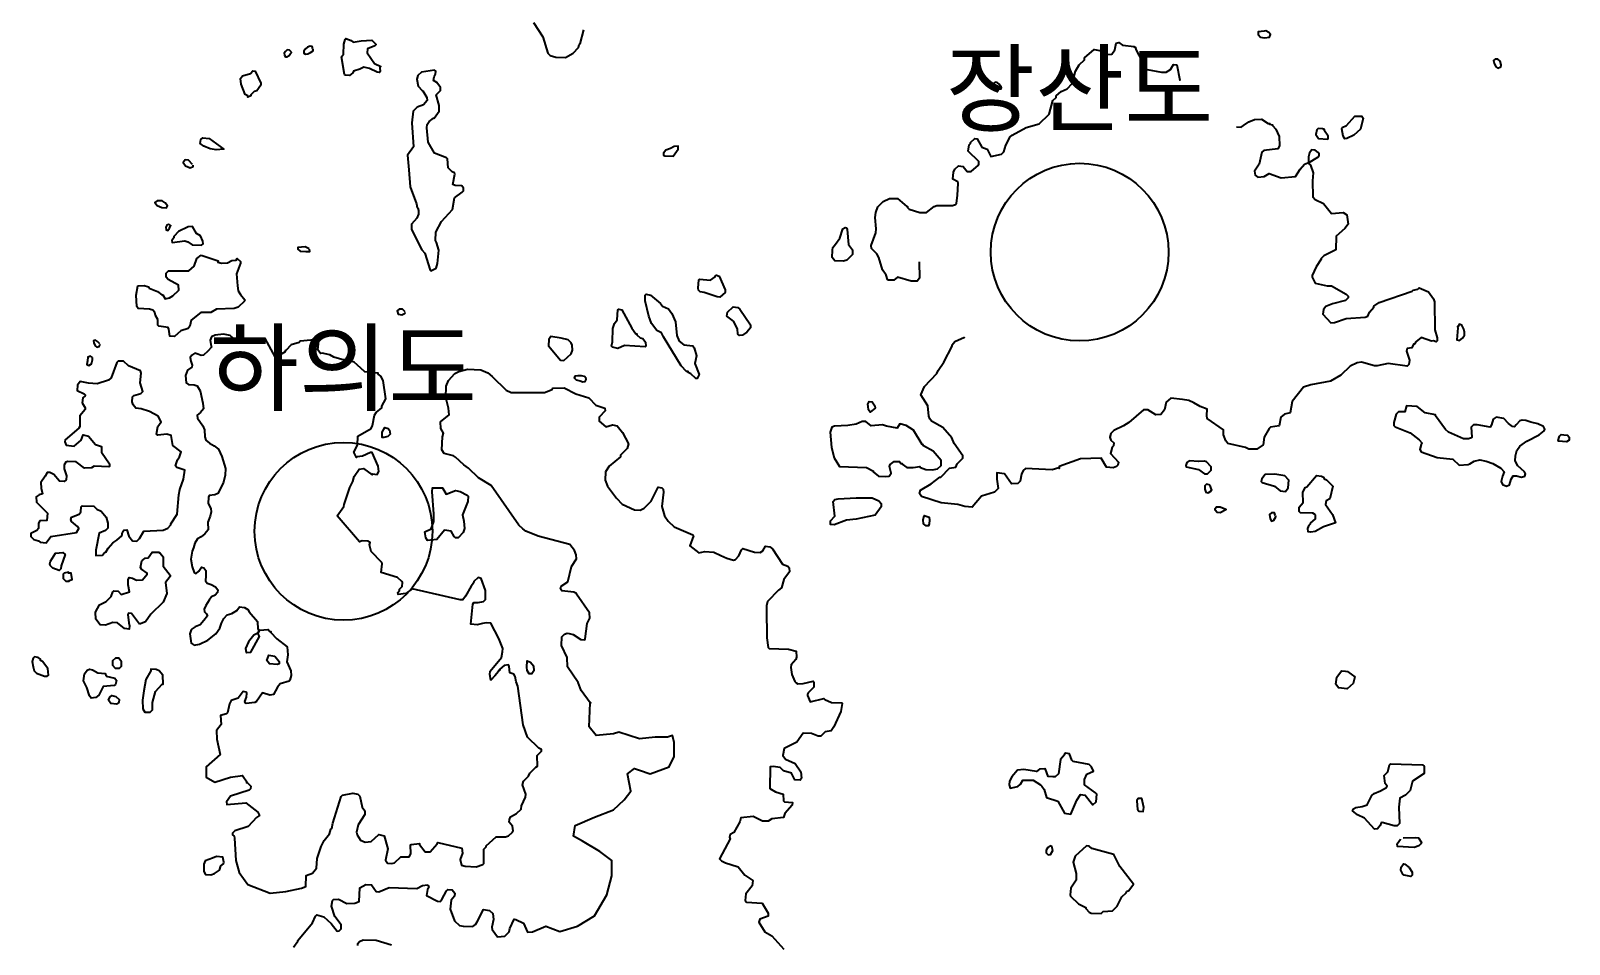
# Model space of a CAD drawing. Header units: millimetres. Extents: x -19392 to 580976, y -49129 to 736091.
# Drawn here: x 106978 to 128614, y 118143 to 130998 of the extents above; entities that cross this region are included whole.
import ezdxf
from ezdxf.enums import TextEntityAlignment as Align

# ---------------------------------------------------------------- set-up
doc = ezdxf.new("R2010")
doc.units = ezdxf.units.MM
for name, color, linetype in [('2122', 7, 'Continuous'), ('AWS', 4, 'Continuous'), ('AWS명', 2, 'Continuous')]:
    doc.layers.add(name, color=color, linetype=linetype)
doc.styles.get("Standard").update_dxf_attribs({"font": ''})
doc.styles.get('Standard').set_extended_font_data('Gulim')

msp = doc.modelspace()

# ---------------------------------------------------------------- linework, layer by layer
at = {"layer": '2122', "color": 7}
for points in [[(114050, 131115), (114179, 130913), (114251, 130684), (114281, 130649), (114362, 130624), (114499, 130622), (114607, 130683), (114683, 130763), (114690, 130802), (114703, 130815), (114755, 131012)], [(124326, 130992), (124240, 130983), (124239, 130945), (124270, 130907), (124329, 130897), (124401, 130906), (124414, 130944), (124389, 130972), (124346, 130995), (124326, 130992), (124326, 130992)], [(110645, 130696), (110618, 130725), (110583, 130731), (110560, 130704), (110541, 130682), (110544, 130655), (110560, 130630), (110579, 130631), (110611, 130649), (110633, 130677), (110645, 130697), (110645, 130697)], [(110946, 130741), (110936, 130774), (110906, 130782), (110871, 130767), (110842, 130742), (110819, 130710), (110818, 130683), (110840, 130670), (110875, 130671), (110912, 130692), (110950, 130717), (110948, 130740), (110948, 130740)], [(111625, 130857), (111773, 130863), (111835, 130806), (111816, 130784), (111715, 130745), (111710, 130687), (111812, 130538), (111899, 130496), (111887, 130474), (111893, 130424), (111880, 130412), (111849, 130416), (111743, 130468), (111661, 130487), (111608, 130456), (111517, 130429), (111505, 130404), (111460, 130370), (111404, 130371), (111391, 130383), (111346, 130629), (111377, 130668), (111383, 130810), (111398, 130874), (111411, 130887), (111485, 130861), (111510, 130838), (111625, 130857), (111625, 130857)], [(119474, 127746), (119478, 127515), (119446, 127474), (119358, 127472), (119165, 127531), (119115, 127488), (119040, 127486), (119027, 127499), (119006, 127558), (118954, 127634), (118906, 127809), (118876, 127858), (118802, 127935), (118796, 127977), (118861, 128153), (118868, 128209), (118851, 128372), (118864, 128441), (118891, 128522), (118966, 128596), (119055, 128639), (119166, 128637), (119298, 128524), (119310, 128524), (119310, 128512), (119333, 128485), (119483, 128439), (119576, 128438), (119684, 128524), (119722, 128539), (119940, 128540), (119940, 128540), (119984, 128554), (119997, 128570), (120013, 128678), (120019, 128852), (120014, 128870), (119945, 128908), (119953, 129008), (119972, 129051), (120023, 129095), (120091, 129087), (120146, 129015), (120202, 129017), (120304, 129104), (120310, 129122), (120311, 129160), (120163, 129305), (120176, 129392), (120195, 129410), (120195, 129423), (120253, 129479), (120289, 129478), (120351, 129359), (120426, 129333), (120480, 129226), (120631, 129261), (120662, 129293), (120693, 129386), (120753, 129504), (120778, 129529), (120979, 129635), (121161, 129689), (121161, 129689), (121301, 129822), (121353, 130014), (121397, 130058), (121397, 130083), (121467, 130144), (121555, 130181), (121624, 130255), (121670, 130429), (121722, 130516), (121797, 130590), (121798, 130615), (121931, 130732), (122012, 130718), (122105, 130664), (122180, 130670), (122224, 130728), (122244, 130821), (122282, 130830), (122331, 130795), (122494, 130777), (122494, 130765), (122512, 130765), (122519, 130734), (122646, 130495), (122677, 130454), (122882, 130414), (122945, 130413), (123008, 130450), (123047, 130524), (123096, 130517), (123137, 130304), (123137, 130304)], [(127655, 130520), (127641, 130570), (127608, 130596), (127573, 130598), (127549, 130579), (127558, 130540), (127583, 130488), (127611, 130470), (127650, 130491), (127658, 130511), (127655, 130520), (127655, 130520)], [(109935, 130247), (109929, 130324), (109955, 130361), (110067, 130397), (110099, 130435), (110136, 130428), (110215, 130259), (110215, 130233), (110158, 130153), (110120, 130141), (110075, 130094), (110075, 130082), (110031, 130063), (110032, 130082), (109994, 130099), (109935, 130247), (109935, 130247)], [(112297, 129042), (112314, 128800), (112405, 128561), (112411, 128512), (112423, 128499), (112429, 128468), (112429, 128418), (112409, 128362), (112333, 128275), (112332, 128200), (112478, 127914), (112521, 127870), (112593, 127629), (112606, 127619), (112681, 127658), (112697, 127724), (112715, 127908), (112686, 128017), (112668, 128044), (112675, 128164), (112752, 128314), (112910, 128480), (112938, 128648), (113045, 128726), (113064, 128747), (113064, 128784), (113040, 128813), (112946, 128820), (112915, 128836), (112942, 128980), (112936, 128999), (112936, 128999), (112904, 129011), (112849, 129068), (112838, 129193), (112826, 129209), (112658, 129277), (112566, 129428), (112547, 129633), (112551, 129678), (112583, 129722), (112640, 129768), (112653, 129768), (112722, 129864), (112723, 129945), (112681, 130098), (112738, 130157), (112739, 130201), (112689, 130270), (112640, 130296), (112651, 130350), (112670, 130387), (112673, 130427), (112655, 130442), (112473, 130416), (112422, 130368), (112409, 130314), (112427, 130217), (112481, 130155), (112494, 130153), (112550, 130059), (112555, 130016), (112499, 129954), (112499, 129954), (112411, 129924), (112354, 129868), (112339, 129700), (112360, 129362), (112277, 129245), (112297, 129042), (112297, 129042)], [(120627, 130209), (120597, 130248), (120570, 130267), (120539, 130273), (120508, 130251), (120532, 130209), (120574, 130170), (120624, 130181), (120628, 130198), (120627, 130210), (120627, 130210)], [(123937, 129644), (124000, 129640), (124034, 129664), (124110, 129717), (124186, 129750), (124286, 129752), (124379, 129694), (124404, 129694), (124397, 129685), (124441, 129675), (124441, 129662), (124490, 129615), (124533, 129511), (124538, 129380), (124518, 129336), (124318, 129314), (124293, 129290), (124253, 129121), (124189, 129022), (124195, 128965), (124235, 128937), (124326, 128945), (124395, 128991), (124564, 128929), (124763, 128946), (124832, 129052), (124890, 129119), (124940, 129137), (124977, 129104), (125013, 128999), (125005, 128886), (125005, 128886), (125009, 128661), (125040, 128624), (125159, 128565), (125269, 128427), (125437, 128438), (125487, 128406), (125504, 128274), (125460, 128215), (125334, 128106), (125331, 127914), (125163, 127831), (125127, 127795), (125126, 127783), (125055, 127676), (125001, 127553), (125001, 127528), (125043, 127446), (125209, 127408), (125269, 127408), (125479, 127290), (125504, 127262), (125503, 127237), (125466, 127200), (125285, 127156), (125189, 127116), (125157, 127073), (125150, 127010), (125261, 126887), (125311, 126893), (125475, 126950), (125743, 126965), (125743, 126965), (125781, 126983), (125806, 127038), (125867, 127107), (125868, 127120), (125939, 127175), (126405, 127333), (126421, 127345), (126485, 127361), (126505, 127378), (126635, 127325), (126703, 127227), (126721, 127184), (126722, 126790), (126758, 126677), (126758, 126634), (126745, 126621), (126703, 126634), (126678, 126631), (126533, 126680), (126458, 126618), (126438, 126588), (126426, 126588), (126400, 126538), (126337, 126527), (126324, 126489), (126367, 126364), (126360, 126302), (126335, 126280), (126066, 126317), (125915, 126282), (125875, 126284), (125875, 126284), (125691, 126335), (125633, 126324), (125535, 126280), (125402, 126151), (125257, 126066), (124982, 126015), (124875, 125983), (124716, 125779), (124689, 125623), (124608, 125601), (124557, 125562), (124537, 125438), (124412, 125420), (124392, 125401), (124322, 125278), (124308, 125171), (124220, 125110), (124107, 125112), (124060, 125132), (123814, 125190), (123784, 125228), (123754, 125310), (123752, 125384), (123523, 125541), (123517, 125585), (123523, 125671), (123425, 125709), (123336, 125761), (123263, 125793), (123176, 125807), (123010, 125826), (123010, 125826), (122947, 125770), (122921, 125664), (122870, 125599), (122801, 125594), (122690, 125661), (122627, 125662), (122419, 125483), (122347, 125436), (122211, 125374), (122167, 125330), (122154, 125281), (122166, 125237), (122209, 125199), (122203, 125159), (122184, 125140), (122163, 125049), (122274, 124929), (122267, 124885), (122249, 124867), (122198, 124849), (122105, 124856), (122032, 124982), (121743, 124973), (121442, 124865), (121442, 124840), (121436, 124847), (121341, 124817), (120967, 124837), (120936, 124811), (120910, 124760), (120890, 124659), (120890, 124659), (120858, 124625), (120771, 124623), (120673, 124762), (120566, 124777), (120563, 124686), (120583, 124558), (120532, 124505), (120350, 124448), (120216, 124294), (120115, 124302), (120014, 124329), (119780, 124356), (119506, 124446), (119475, 124484), (119489, 124534), (119642, 124622), (119764, 124716), (119777, 124716), (119900, 124841), (119987, 124856), (120006, 124902), (120088, 124982), (120088, 125014), (119966, 125190), (119929, 125269), (119807, 125417), (119645, 125506), (119620, 125535), (119607, 125574), (119592, 125720), (119494, 125874), (119494, 125874), (119545, 125990), (119722, 126175), (119741, 126218), (119821, 126334), (119934, 126559), (119934, 126578), (119972, 126627), (120110, 126688), (120110, 126688)], [(125142, 129616), (125084, 129623), (125065, 129604), (125052, 129539), (125089, 129479), (125213, 129471), (125226, 129484), (125226, 129515), (125174, 129591), (125172, 129609), (125142, 129616), (125142, 129616)], [(125483, 129663), (125599, 129797), (125698, 129797), (125717, 129768), (125678, 129615), (125583, 129528), (125488, 129480), (125457, 129477), (125433, 129515), (125415, 129619), (125422, 129637), (125483, 129663), (125483, 129663)], [(109692, 129329), (109586, 129321), (109503, 129334), (109410, 129373), (109361, 129413), (109368, 129469), (109400, 129491), (109487, 129481), (109692, 129329), (109692, 129329)], [(109253, 129114), (109198, 129175), (109150, 129179), (109122, 129144), (109153, 129096), (109220, 129067), (109260, 129086), (109261, 129106), (109261, 129106)], [(115977, 129340), (115908, 129316), (115876, 129273), (115876, 129248), (115895, 129239), (116013, 129231), (116083, 129329), (116084, 129373), (116027, 129371), (115977, 129340), (115977, 129340)], [(124947, 129139), (125078, 129220), (125098, 129242), (125098, 129264), (125085, 129282), (125043, 129317), (124993, 129324), (124961, 129281), (124948, 129225), (124947, 129139), (124947, 129139)], [(108868, 128575), (108825, 128603), (108754, 128604), (108721, 128581), (108757, 128540), (108820, 128512), (108887, 128507), (108900, 128535), (108868, 128575), (108868, 128575)], [(108940, 128264), (108916, 128272), (108892, 128264), (108876, 128233), (108883, 128197), (108907, 128189), (108931, 128220), (108948, 128260), (108948, 128260)], [(109191, 128239), (109057, 128174), (108991, 128104), (108991, 128085), (108962, 128044), (108968, 128018), (109143, 128041), (109186, 128026), (109248, 127984), (109377, 127979), (109404, 128001), (109400, 128038), (109363, 128110), (109307, 128145), (109252, 128243), (109191, 128239), (109191, 128239)], [(118297, 127993), (118357, 128081), (118399, 128209), (118430, 128228), (118449, 128224), (118461, 128203), (118476, 127992), (118532, 127914), (118532, 127851), (118456, 127768), (118406, 127753), (118287, 127758), (118250, 127805), (118251, 127912), (118258, 127949), (118297, 127993), (118297, 127993)], [(110891, 127929), (110839, 127957), (110784, 127954), (110732, 127946), (110732, 127923), (110767, 127898), (110846, 127889), (110902, 127893), (110898, 127924), (110898, 127924)], [(109374, 127840), (109613, 127761), (109607, 127743), (109658, 127729), (109745, 127734), (109807, 127765), (109866, 127771), (109881, 127793), (109927, 127750), (109926, 127725), (109869, 127576), (109883, 127407), (109897, 127339), (109926, 127284), (109988, 127212), (109982, 127193), (109894, 127107), (109837, 127089), (109592, 127080), (109512, 127031), (109368, 127033), (109236, 126925), (109213, 126839), (109190, 126807), (109089, 126774), (109001, 126694), (108932, 126698), (108921, 126797), (108909, 126820), (108778, 126840), (108765, 126853), (108765, 126853), (108766, 126933), (108733, 126993), (108724, 127031), (108693, 127066), (108650, 127079), (108488, 127088), (108469, 127119), (108458, 127276), (108485, 127406), (108573, 127411), (108635, 127393), (108641, 127375), (108759, 127328), (108821, 127280), (108834, 127280), (108870, 127226), (108927, 127241), (108977, 127268), (109059, 127349), (109054, 127418), (108911, 127498), (108880, 127529), (108882, 127588), (108913, 127620), (109199, 127619), (109276, 127684), (109315, 127795), (109374, 127840), (109374, 127840)], [(116538, 127487), (116603, 127533), (116604, 127545), (116622, 127558), (116660, 127545), (116744, 127350), (116744, 127312), (116669, 127251), (116631, 127252), (116450, 127316), (116394, 127323), (116370, 127348), (116364, 127374), (116372, 127492), (116384, 127504), (116538, 127487), (116538, 127487)], [(115876, 126691), (115846, 126748), (115781, 126781), (115707, 126879), (115672, 126979), (115618, 127196), (115619, 127277), (115632, 127289), (115694, 127276), (115836, 127158), (115860, 127124), (115948, 127085), (115992, 127017), (116045, 126903), (116065, 126710), (116098, 126630), (116160, 126576), (116291, 126565), (116309, 126537), (116339, 126424), (116319, 126315), (116379, 126161), (116351, 126105), (116332, 126105), (116261, 126172), (116224, 126188), (116224, 126201), (116201, 126201), (116125, 126283), (115876, 126691), (115876, 126691)], [(112242, 127041), (112207, 127081), (112159, 127082), (112131, 127058), (112146, 127010), (112198, 127001), (112234, 127017), (112242, 127033), (112242, 127033)], [(115163, 126806), (115187, 126877), (115227, 126932), (115235, 127069), (115248, 127082), (115292, 127072), (115433, 126811), (115487, 126732), (115500, 126732), (115500, 126719), (115549, 126678), (115586, 126668), (115623, 126615), (115628, 126558), (115618, 126548), (115328, 126568), (115235, 126526), (115160, 126546), (115147, 126558), (115161, 126621), (115163, 126806), (115163, 126806)], [(116862, 126909), (116765, 126981), (116778, 127037), (116854, 127111), (116922, 127104), (116951, 127081), (117101, 126858), (117100, 126815), (117049, 126755), (116986, 126716), (116943, 126710), (116924, 126729), (116919, 126804), (116862, 126909), (116862, 126909)], [(127072, 126640), (127114, 126673), (127140, 126716), (127139, 126754), (127134, 126798), (127104, 126857), (127067, 126867), (127054, 126836), (127041, 126836), (127047, 126817), (127035, 126650), (127072, 126640), (127072, 126640)], [(107949, 126591), (107918, 126627), (107890, 126644), (107858, 126636), (107866, 126608), (107885, 126564), (107908, 126544), (107940, 126556), (107953, 126583), (107953, 126583)], [(114436, 126670), (114293, 126694), (114262, 126651), (114260, 126563), (114427, 126363), (114476, 126357), (114578, 126453), (114597, 126503), (114593, 126575), (114579, 126607), (114536, 126648), (114436, 126670), (114436, 126670)], [(107847, 126398), (107819, 126418), (107780, 126403), (107775, 126355), (107766, 126303), (107794, 126287), (107834, 126311), (107847, 126366), (107847, 126398), (107847, 126398)], [(107181, 124729), (107119, 124643), (107123, 124560), (107141, 124481), (107097, 124468), (107054, 124438), (107059, 124366), (107213, 124211), (107206, 124108), (107105, 124100), (107086, 124069), (107086, 123994), (107061, 123967), (106979, 123921), (106978, 123883), (107021, 123839), (107089, 123819), (107108, 123803), (107195, 123793), (107259, 123879), (107622, 123937), (107654, 123993), (107636, 124022), (107549, 124091), (107543, 124119), (107550, 124151), (107657, 124196), (107683, 124226), (107689, 124299), (107702, 124311), (107864, 124309), (107864, 124309), (107907, 124264), (107970, 124239), (108037, 124151), (108061, 124069), (108060, 124000), (108029, 123966), (107940, 123927), (107894, 123690), (107893, 123615), (107987, 123620), (108016, 123656), (108035, 123662), (108067, 123718), (108132, 123793), (108190, 123829), (108259, 123892), (108266, 123941), (108285, 123972), (108328, 123974), (108358, 123887), (108409, 123821), (108470, 123814), (108505, 123854), (108566, 123956), (108841, 123972), (108904, 123999), (108948, 124045), (108948, 124058), (109038, 124194), (109060, 124468), (109073, 124543), (109073, 124543), (109125, 124689), (109145, 124814), (109033, 124850), (109015, 124875), (109040, 124961), (109068, 125003), (109092, 125074), (108975, 125163), (108952, 125304), (108890, 125321), (108764, 125306), (108746, 125323), (108766, 125428), (108811, 125496), (108768, 125572), (108650, 125642), (108532, 125678), (108457, 125689), (108420, 125732), (108402, 125776), (108409, 125845), (108428, 125864), (108528, 125891), (108553, 125919), (108518, 126044), (108532, 126179), (108520, 126212), (108352, 126284), (108284, 126347), (108209, 126348), (108190, 126329), (108190, 126329), (108108, 126112), (108069, 126081), (107912, 126027), (107791, 126037), (107675, 126061), (107637, 126011), (107629, 125936), (107728, 125889), (107741, 125873), (107741, 125860), (107709, 125830), (107702, 125761), (107745, 125691), (107745, 125666), (107669, 125580), (107667, 125430), (107654, 125405), (107464, 125239), (107457, 125211), (107475, 125164), (107587, 125150), (107689, 125236), (107715, 125310), (107789, 125291), (107888, 125174), (107975, 125148), (107974, 125067), (108084, 124903), (108084, 124865), (108078, 124859), (107871, 124871), (107871, 124871), (107834, 124847), (107734, 124842), (107616, 124931), (107498, 124936), (107472, 124926), (107447, 124889), (107446, 124833), (107482, 124733), (107475, 124679), (107450, 124655), (107381, 124659), (107302, 124753), (107246, 124783), (107208, 124780), (107181, 124729), (107181, 124729)], [(110671, 118100), (110735, 118186), (110735, 118198), (110938, 118446), (110982, 118537), (111002, 118557), (111101, 118531), (111203, 118433), (111289, 118329), (111314, 118332), (111343, 118359), (111344, 118415), (111254, 118534), (111209, 118680), (111223, 118761), (111236, 118773), (111305, 118779), (111422, 118715), (111534, 118723), (111597, 118743), (111606, 118938), (111688, 118986), (111769, 118979), (111837, 118884), (111874, 118881), (112019, 118944), (112406, 118927), (112406, 118927), (112488, 118972), (112556, 118978), (112569, 118971), (112574, 118943), (112558, 118916), (112542, 118831), (112697, 118748), (112735, 118745), (112760, 118772), (112824, 118896), (112843, 118915), (112906, 118908), (112942, 118864), (112936, 118820), (112892, 118765), (112877, 118639), (112937, 118473), (113006, 118407), (113057, 118396), (113193, 118395), (113231, 118423), (113258, 118458), (113346, 118634), (113427, 118620), (113476, 118576), (113484, 118492), (113461, 118385), (113468, 118350), (113541, 118247), (113647, 118255), (113704, 118317), (113704, 118317), (113715, 118365), (113776, 118497), (113800, 118493), (113906, 118439), (113966, 118314), (114035, 118316), (114035, 118316), (114222, 118400), (114417, 118324), (114665, 118400), (114908, 118543), (115079, 118838), (115150, 119104), (115150, 119323), (114979, 119447), (114736, 119595), (114612, 119666), (114636, 119814), (114908, 119933), (115174, 120033), (115322, 120175), (115417, 120299), (115369, 120542), (115469, 120618), (115541, 120594), (115688, 120542), (115955, 120642), (116026, 120785), (116026, 120980), (116002, 121080), (115931, 121056), (115760, 121056), (115541, 121032), (115250, 121127), (115174, 121104), (114931, 121080), (114831, 121204), (114846, 121539), (114856, 121540), (114846, 121539), (114717, 121715), (114674, 121828), (114527, 122049), (114523, 122180), (114444, 122349), (114445, 122469), (114483, 122506), (114522, 122520), (114552, 122517), (114608, 122504), (114713, 122433), (114763, 122427), (114775, 122439), (114804, 122658), (114842, 122731), (114837, 122807), (114653, 123068), (114653, 123081), (114614, 123099), (114447, 123118), (114428, 123143), (114435, 123181), (114530, 123242), (114583, 123460), (114653, 123565), (114647, 123624), (114623, 123685), (114561, 123767), (114113, 123885), (114113, 123885), (113939, 123956), (113896, 123987), (113840, 124041), (113454, 124599), (113274, 124707), (113136, 124843), (113068, 124890), (112953, 124999), (112922, 125016), (112791, 125048), (112761, 125102), (112769, 125283), (112783, 125333), (112745, 125402), (112741, 125496), (112861, 125595), (112852, 125686), (112814, 125838), (112822, 125995), (112854, 126076), (112943, 126174), (112999, 126202), (113119, 126234), (113306, 126225), (113405, 126184), (113469, 126133), (113665, 125940), (113733, 125905), (114202, 125908), (114309, 125950), (114321, 125966), (114321, 125966), (114478, 125974), (114645, 125890), (114825, 125831), (114924, 125730), (115049, 125688), (115054, 125648), (114972, 125561), (114971, 125504), (115064, 125425), (115158, 125452), (115227, 125439), (115298, 125343), (115386, 125186), (115367, 125119), (115272, 125026), (115271, 125001), (115113, 124872), (115060, 124790), (115054, 124672), (115091, 124591), (115217, 124422), (115294, 124338), (115467, 124254), (115548, 124253), (115605, 124278), (115701, 124377), (115803, 124575), (115853, 124568), (115872, 124546), (115877, 124505), (115853, 124303), (115853, 124303), (115891, 124172), (115941, 124096), (116027, 124016), (116288, 123904), (116300, 123888), (116249, 123751), (116372, 123651), (116459, 123669), (116584, 123659), (116684, 123612), (116767, 123574), (116860, 123550), (116889, 123556), (116936, 123610), (116973, 123692), (116991, 123710), (117158, 123661), (117235, 123657), (117272, 123678), (117311, 123744), (117373, 123737), (117407, 123706), (117551, 123491), (117626, 123465), (117644, 123442), (117649, 123383), (117567, 123276), (117534, 123157), (117492, 123128), (117337, 122968), (117324, 122907), (117324, 122907), (117325, 122753), (117330, 122562), (117331, 122455), (117348, 122318), (117361, 122306), (117635, 122296), (117741, 122267), (117746, 122182), (117739, 122151), (117670, 122077), (117665, 122039), (117681, 121939), (117723, 121842), (117742, 121820), (117767, 121810), (117839, 121813), (117979, 121845), (117992, 121829), (117991, 121760), (117909, 121680), (117902, 121662), (117902, 121643), (117939, 121555), (118132, 121602), (118145, 121587), (118241, 121544), (118382, 121540), (118388, 121530), (118368, 121418), (118271, 121201), (118233, 121148), (118233, 121148), (118152, 121133), (118089, 121072), (118051, 121072), (117957, 121111), (117839, 121113), (117750, 120986), (117573, 120897), (117554, 120797), (117591, 120747), (117727, 120689), (117807, 120569), (117818, 120482), (117799, 120450), (117724, 120458), (117676, 120552), (117563, 120585), (117515, 120629), (117420, 120646), (117378, 120641), (117373, 120335), (117451, 120286), (117559, 120257), (117564, 120160), (117576, 120147), (117689, 120140), (117688, 120102), (117581, 119985), (117562, 119928), (117398, 119906), (117348, 119875), (117267, 119876), (117267, 119876), (117136, 119941), (116964, 119922), (116948, 119868), (116865, 119718), (116815, 119688), (116803, 119648), (116812, 119627), (116662, 119343), (116690, 119316), (116750, 119289), (116824, 119267), (116927, 119231), (117020, 119117), (117131, 119041), (117124, 118966), (117035, 118855), (117027, 118761), (117045, 118736), (117265, 118721), (117350, 118582), (117349, 118538), (117230, 118496), (117218, 118452), (117303, 118320), (117402, 118263), (117569, 118073)], [(114788, 126103), (114766, 126131), (114723, 126141), (114672, 126143), (114635, 126136), (114620, 126114), (114649, 126086), (114704, 126073), (114741, 126056), (114774, 126064), (114791, 126089), (114788, 126103), (114788, 126103)], [(118753, 125708), (118748, 125743), (118768, 125781), (118811, 125774), (118848, 125720), (118854, 125686), (118785, 125630), (118760, 125662), (118753, 125708), (118753, 125708)], [(127758, 125470), (127693, 125540), (127588, 125558), (127543, 125530), (127523, 125452), (127504, 125421), (127318, 125454), (127267, 125452), (127235, 125421), (127246, 125278), (127240, 125268), (127196, 125253), (127127, 125254), (126916, 125350), (126876, 125388), (126731, 125581), (126732, 125593), (126588, 125623), (126477, 125712), (126327, 125721), (126301, 125633), (126213, 125634), (126182, 125604), (126149, 125485), (126149, 125442), (126168, 125422), (126379, 125339), (126502, 125243), (126545, 125193), (126531, 125174), (126513, 125103), (126513, 125103), (126531, 125074), (126755, 124991), (126979, 124969), (127066, 124886), (127194, 124892), (127216, 124904), (127279, 124939), (127356, 124958), (127445, 124943), (127539, 124907), (127651, 124844), (127698, 124789), (127675, 124732), (127655, 124655), (127674, 124612), (127730, 124588), (127776, 124607), (127796, 124689), (127827, 124733), (127872, 124736), (127941, 124717), (127991, 124728), (127999, 124762), (127985, 124792), (127893, 124876), (127856, 124946), (127857, 125014), (127877, 125089), (127918, 125154), (128016, 125222), (128191, 125313), (128191, 125313), (128260, 125369), (128269, 125393), (128252, 125427), (128174, 125468), (128076, 125488), (128003, 125511), (127951, 125519), (127918, 125509), (127866, 125451), (127843, 125425), (127814, 125428), (127758, 125470), (127758, 125470)], [(119012, 125433), (118956, 125453), (118795, 125439), (118720, 125500), (118670, 125497), (118587, 125463), (118468, 125442), (118282, 125434), (118244, 125418), (118218, 125350), (118239, 125131), (118276, 124987), (118350, 124864), (118730, 124850), (118830, 124801), (118824, 124793), (118899, 124729), (118997, 124723), (119048, 124730), (119080, 124770), (119056, 124865), (119062, 124896), (119119, 124935), (119194, 124938), (119213, 124909), (119231, 124909), (119231, 124897), (119299, 124852), (119388, 124851), (119481, 124865), (119492, 124851), (119492, 124851), (119566, 124826), (119661, 124819), (119730, 124831), (119781, 124880), (119782, 124949), (119671, 125081), (119533, 125156), (119528, 125171), (119515, 125174), (119394, 125379), (119288, 125442), (119200, 125468), (119163, 125407), (119012, 125433), (119012, 125433)], [(111920, 125350), (111959, 125413), (112002, 125399), (112021, 125377), (112032, 125323), (112001, 125289), (111944, 125272), (111919, 125275), (111920, 125350), (111920, 125350)], [(128540, 125313), (128590, 125307), (128614, 125278), (128614, 125235), (128576, 125213), (128464, 125224), (128457, 125234), (128477, 125293), (128502, 125317), (128540, 125313), (128540, 125313)], [(123405, 124934), (123268, 124944), (123237, 124922), (123223, 124879), (123229, 124860), (123400, 124825), (123484, 124764), (123528, 124763), (123579, 124813), (123579, 124862), (123512, 124932), (123481, 124942), (123405, 124934), (123405, 124934)], [(124475, 124760), (124340, 124753), (124289, 124691), (124283, 124654), (124295, 124641), (124469, 124590), (124550, 124525), (124625, 124515), (124663, 124568), (124670, 124673), (124615, 124736), (124475, 124760), (124475, 124760)], [(124870, 124361), (124868, 124502), (124900, 124570), (124925, 124580), (125059, 124737), (125128, 124730), (125159, 124714), (125168, 124694), (125199, 124677), (125288, 124590), (125248, 124410), (125198, 124385), (125186, 124332), (125283, 124190), (125325, 124071), (125156, 124017), (125042, 123952), (124980, 123941), (124942, 123948), (124937, 123992), (124956, 124039), (124975, 124057), (124975, 124070), (125044, 124131), (125045, 124175), (125033, 124196), (125008, 124210), (124833, 124215), (124815, 124234), (124816, 124296), (124870, 124361), (124870, 124361)], [(112645, 124201), (112621, 124510), (112629, 124566), (112766, 124565), (112822, 124476), (112953, 124527), (113015, 124514), (113115, 124463), (113127, 124447), (113126, 124372), (113050, 124187), (113070, 124096), (113078, 123992), (113058, 123936), (112988, 123862), (112957, 123862), (112932, 123882), (112890, 123957), (112796, 123970), (112688, 123838), (112557, 123823), (112532, 123861), (112521, 123946), (112608, 123989), (112648, 124092), (112645, 124201), (112645, 124201)], [(118586, 124427), (118813, 124424), (118906, 124385), (118936, 124347), (118936, 124297), (118853, 124183), (118587, 124124), (118452, 124110), (118277, 124047), (118227, 124050), (118227, 124101), (118285, 124169), (118262, 124375), (118288, 124400), (118332, 124409), (118586, 124427), (118586, 124427)], [(123584, 124541), (123571, 124585), (123549, 124610), (123513, 124616), (123487, 124594), (123491, 124546), (123505, 124507), (123538, 124497), (123572, 124519), (123586, 124541), (123586, 124541)], [(123706, 124297), (123784, 124267), (123784, 124254), (123706, 124212), (123665, 124217), (123634, 124253), (123634, 124277), (123653, 124299), (123706, 124297), (123706, 124297)], [(124480, 124179), (124467, 124216), (124427, 124215), (124400, 124190), (124410, 124128), (124425, 124097), (124460, 124110), (124486, 124159), (124481, 124178), (124481, 124178)], [(119529, 124115), (119541, 124177), (119611, 124152), (119618, 124111), (119614, 124058), (119601, 124033), (119570, 124033), (119533, 124059), (119529, 124115), (119529, 124115)], [(107256, 123533), (107325, 123647), (107431, 123655), (107462, 123626), (107406, 123468), (107403, 123428), (107378, 123403), (107290, 123436), (107253, 123473), (107247, 123495), (107256, 123533), (107256, 123533)], [(107519, 123251), (107519, 123264), (107558, 123276), (107546, 123364), (107508, 123364), (107508, 123377), (107446, 123365), (107433, 123353), (107432, 123290), (107470, 123252), (107519, 123251), (107519, 123251)], [(107011, 122048), (107028, 121992), (107059, 121958), (107171, 121916), (107209, 121915), (107227, 121931), (107216, 122025), (107145, 122122), (107113, 122138), (107113, 122157), (107084, 122178), (107031, 122189), (107012, 122171), (106999, 122120), (107011, 122048), (107011, 122048)], [(108228, 122029), (108254, 122055), (108255, 122117), (108217, 122168), (108168, 122169), (108129, 122131), (108129, 122069), (108166, 122030), (108228, 122029), (108228, 122029)], [(110412, 122195), (110472, 122120), (110472, 122088), (110441, 122080), (110335, 122090), (110298, 122135), (110324, 122209), (110412, 122195), (110412, 122195)], [(113954, 122043), (113959, 122131), (114004, 122111), (114046, 122061), (114051, 121989), (114026, 121949), (113989, 121949), (113958, 121994), (113954, 122043), (113954, 122043)], [(108570, 121710), (108547, 121576), (108552, 121457), (108583, 121407), (108658, 121409), (108689, 121443), (108691, 121543), (108733, 121700), (108825, 121803), (108838, 121803), (108833, 121928), (108785, 121991), (108740, 122011), (108665, 122012), (108665, 121993), (108595, 121869), (108570, 121710), (108570, 121710)], [(125469, 121985), (125498, 121983), (125597, 121906), (125577, 121813), (125489, 121736), (125370, 121753), (125333, 121803), (125347, 121903), (125410, 121989), (125469, 121985), (125469, 121985)], [(108172, 121628), (108223, 121586), (108216, 121543), (108185, 121522), (108103, 121532), (108073, 121576), (108092, 121620), (108117, 121644), (108172, 121628), (108172, 121628)], [(121356, 120500), (121286, 120506), (121250, 120609), (121238, 120612), (121163, 120607), (121124, 120576), (120944, 120604), (120857, 120593), (120774, 120500), (120742, 120438), (120737, 120386), (120753, 120338), (120860, 120361), (120898, 120395), (120930, 120454), (121073, 120452), (121178, 120388), (121196, 120367), (121228, 120322), (121264, 120209), (121420, 120157), (121517, 119990), (121604, 119973), (121691, 120170), (121739, 120250), (121808, 120243), (121912, 120104), (121963, 120147), (121970, 120253), (121952, 120276), (121797, 120387), (121797, 120387), (121798, 120462), (121830, 120536), (121925, 120579), (121895, 120638), (121863, 120673), (121639, 120714), (121620, 120733), (121584, 120821), (121534, 120831), (121515, 120821), (121515, 120809), (121458, 120741), (121430, 120541), (121386, 120498), (121356, 120500), (121356, 120500)], [(126061, 120570), (126087, 120669), (126099, 120681), (126549, 120669), (126574, 120650), (126573, 120544), (126409, 120440), (126376, 120309), (126310, 120240), (126231, 120198), (126219, 120073), (126226, 119842), (126195, 119811), (126151, 119809), (125983, 119855), (125971, 119852), (125957, 119815), (125919, 119768), (125875, 119765), (125733, 119917), (125638, 119964), (125567, 120023), (125580, 120050), (125611, 120066), (125703, 120080), (125774, 120107), (125838, 120235), (125869, 120266), (125961, 120301), (126046, 120350), (126052, 120369), (126052, 120369), (126027, 120407), (126010, 120517), (126061, 120570), (126061, 120570)], [(122536, 120096), (122543, 120046), (122561, 120014), (122623, 120011), (122631, 120069), (122601, 120196), (122550, 120196), (122531, 120165), (122536, 120096), (122536, 120096)], [(121349, 119482), (121338, 119518), (121312, 119529), (121281, 119504), (121256, 119465), (121259, 119432), (121285, 119402), (121321, 119404), (121354, 119464), (121349, 119482), (121349, 119482)], [(121825, 119530), (121666, 119382), (121639, 119299), (121681, 119139), (121680, 119045), (121603, 118933), (121596, 118839), (121602, 118821), (121713, 118713), (121818, 118659), (121818, 118646), (121862, 118593), (121893, 118583), (122030, 118578), (122061, 118605), (122193, 118613), (122257, 118681), (122320, 118811), (122382, 118866), (122389, 118884), (122422, 118901), (122485, 118990), (122295, 119236), (122209, 119406), (121898, 119492), (121865, 119522), (121825, 119530), (121825, 119530)], [(126280, 119641), (126455, 119646), (126492, 119639), (126535, 119575), (126529, 119557), (126497, 119529), (126432, 119503), (126197, 119521), (126192, 119558), (126242, 119624), (126242, 119624)], [(109536, 119354), (109431, 119315), (109411, 119272), (109410, 119165), (109435, 119127), (109509, 119121), (109561, 119140), (109630, 119188), (109650, 119245), (109687, 119274), (109693, 119299), (109681, 119369), (109588, 119379), (109536, 119354), (109536, 119354)], [(126245, 119185), (126250, 119230), (126281, 119273), (126300, 119270), (126364, 119225), (126405, 119159), (126404, 119115), (126386, 119097), (126294, 119115), (126273, 119129), (126245, 119185), (126245, 119185)], [(112052, 118132), (111834, 118197), (111653, 118202), (111603, 118175), (111571, 118144), (111571, 118125)]]:
    msp.add_lwpolyline(points, dxfattribs=at)
for points in [[(110007, 120420), (110026, 120417), (110075, 120369), (110068, 120331), (110050, 120313), (109786, 120229), (109729, 120146), (109735, 120108), (110003, 120133), (110170, 120002), (110195, 119955), (110154, 119928), (110037, 119798), (109849, 119741), (109817, 119707), (109816, 119682), (109838, 119664), (109841, 119634), (109841, 119634), (109862, 119323), (109909, 119152), (110033, 118985), (110347, 118862), (110566, 118885), (110785, 118933), (110844, 118957), (110852, 119110), (110941, 119145), (110997, 119213), (111005, 119351), (111061, 119521), (111105, 119605), (111179, 119699), (111199, 119761), (111211, 119774), (111224, 119848), (111342, 120222), (111360, 120240), (111505, 120269), (111578, 120257), (111604, 120225), (111640, 120074), (111677, 120023), (111676, 119968), (111580, 119825), (111560, 119719), (111566, 119681), (111615, 119609), (111683, 119580), (111765, 119591), (111872, 119690), (111947, 119668), (112001, 119488), (111967, 119326), (111997, 119284), (112054, 119278), (112054, 119278), (112092, 119287), (112181, 119373), (112299, 119375), (112325, 119415), (112320, 119540), (112326, 119547), (112446, 119561), (112446, 119548), (112525, 119444), (112594, 119443), (112695, 119554), (112701, 119573), (113038, 119497), (113050, 119425), (113018, 119338), (113035, 119256), (113085, 119240), (113241, 119235), (113335, 119265), (113348, 119280), (113350, 119483), (113382, 119514), (113382, 119527), (113521, 119656), (113656, 119657), (113697, 119667), (113753, 119722), (113760, 119740), (113754, 119803), (113706, 119863), (113712, 119901), (113712, 119901), (113725, 119935), (113811, 119985), (113876, 120045), (113877, 120089), (113935, 120213), (113942, 120257), (113893, 120388), (113907, 120438), (113978, 120507), (113998, 120550), (114080, 120637), (114103, 120649), (114098, 120798), (114161, 120860), (114162, 120885), (114125, 120904), (113964, 121057), (113902, 121229), (113830, 121776), (113803, 121838), (113788, 121911), (113770, 121943), (113715, 121961), (113708, 122053), (113696, 122075), (113634, 122066), (113574, 122014), (113574, 122002), (113555, 121996), (113555, 121983), (113504, 121918), (113504, 121918), (113446, 121861), (113434, 121938), (113439, 121988), (113598, 122179), (113611, 122260), (113618, 122305), (113561, 122444), (113448, 122662), (113387, 122667), (113331, 122656), (113254, 122639), (113169, 122646), (113195, 122928), (113208, 122953), (113270, 122952), (113346, 122967), (113371, 122994), (113372, 123120), (113312, 123292), (113269, 123302), (113211, 123246), (113205, 123222), (113171, 123181), (113094, 123041), (113052, 122992), (113015, 122990), (112342, 123145), (112254, 123078), (112147, 123066), (112141, 123091), (112165, 123121), (112165, 123121), (112165, 123140), (112199, 123178), (112206, 123234), (112195, 123250), (112137, 123305), (111907, 123376), (111922, 123494), (111915, 123513), (111767, 123671), (111743, 123765), (111750, 123796), (111719, 123813), (111637, 123820), (111601, 123807), (111288, 124172), (111380, 124305), (111387, 124330), (111464, 124570), (111507, 124653), (111524, 124725), (111595, 124829), (111656, 124836), (111779, 124751), (111782, 124762), (111850, 124754), (111875, 124794), (111864, 124870), (111779, 125061), (111755, 125065), (111645, 125013), (111566, 125000), (111566, 125000), (111559, 124992), (111522, 125069), (111574, 125167), (111576, 125292), (111765, 125402), (111782, 125441), (111811, 125588), (111837, 125626), (111916, 125691), (111917, 125717), (111970, 125818), (111936, 126075), (111899, 126135), (111863, 126165), (111862, 126179), (111675, 126200), (111566, 126295), (111525, 126334), (111437, 126363), (111352, 126372), (111239, 126406), (111183, 126436), (111074, 126461), (111053, 126455), (111016, 126508), (111031, 126636), (111013, 126652), (110765, 126629), (110752, 126613), (110640, 126576), (110567, 126496), (110567, 126496), (110554, 126493), (110554, 126481), (110453, 126418), (110415, 126409), (110275, 126665), (110161, 126654), (110025, 126612), (109925, 126611), (109873, 126631), (109782, 126709), (109687, 126726), (109570, 126716), (109520, 126690), (109499, 126642), (109509, 126584), (109520, 126547), (109470, 126487), (109406, 126431), (109376, 126429), (109329, 126448), (109287, 126462), (109241, 126431), (109218, 126400), (109229, 126350), (109246, 126291), (109243, 126264), (109184, 126222), (109156, 126146), (109164, 126044), (109195, 126019), (109276, 126015), (109276, 126015), (109319, 126003), (109359, 125931), (109397, 125759), (109405, 125677), (109366, 125624), (109316, 125586), (109324, 125545), (109400, 125436), (109419, 125383), (109425, 125284), (109442, 125236), (109491, 125195), (109559, 125158), (109619, 125110), (109665, 125008), (109715, 124838), (109714, 124744), (109688, 124645), (109644, 124555), (109609, 124488), (109566, 124466), (109489, 124458), (109477, 124433), (109474, 124343), (109511, 124275), (109517, 124230), (109503, 124167), (109470, 124083), (109471, 123975), (109428, 123917), (109375, 123875), (109375, 123875), (109323, 123846), (109286, 123788), (109265, 123720), (109248, 123675), (109229, 123564), (109250, 123455), (109276, 123374), (109303, 123360), (109340, 123393), (109379, 123449), (109410, 123440), (109441, 123403), (109440, 123329), (109437, 123256), (109459, 123222), (109513, 123206), (109578, 123171), (109609, 123132), (109602, 123094), (109572, 123054), (109520, 123032), (109486, 122987), (109442, 122911), (109416, 122857), (109423, 122823), (109447, 122798), (109465, 122766), (109410, 122697), (109359, 122636), (109291, 122608), (109246, 122584), (109246, 122584), (109232, 122567), (109215, 122513), (109234, 122382), (109274, 122352), (109351, 122365), (109469, 122422), (109581, 122511), (109636, 122591), (109658, 122661), (109692, 122728), (109740, 122779), (109806, 122797), (109876, 122839), (109914, 122889), (109982, 122882), (110032, 122854), (110050, 122821), (110167, 122686), (110172, 122579), (110197, 122561), (110173, 122520), (110117, 122493), (110039, 122400), (110000, 122307), (110006, 122254), (110018, 122248), (110075, 122253), (110194, 122474), (110173, 122520), (110197, 122561), (110316, 122572), (110316, 122572), (110341, 122543), (110353, 122543), (110353, 122531), (110440, 122439), (110582, 122330), (110591, 122215), (110579, 122119), (110634, 121993), (110639, 121924), (110619, 121857), (110613, 121846), (110487, 121807), (110448, 121762), (110392, 121658), (110342, 121647), (110236, 121679), (110153, 121558), (110128, 121547), (110009, 121529), (109996, 121536), (109990, 121557), (110013, 121618), (110017, 121676), (110005, 121692), (109967, 121702), (109897, 121605), (109797, 121572), (109771, 121527), (109745, 121402), (109732, 121386), (109644, 121362), (109644, 121362), (109655, 121237), (109591, 121150), (109597, 121028), (109597, 121028), (109643, 120813), (109447, 120642), (109447, 120494), (109566, 120423), (109785, 120494), (109957, 120518), (110026, 120417)], [(108505, 122645), (108394, 122796), (108351, 122803), (108345, 122785), (108355, 122666), (108367, 122625), (108360, 122575), (108298, 122585), (108200, 122668), (108131, 122669), (108030, 122633), (107956, 122640), (107894, 122716), (107889, 122815), (107946, 122921), (108040, 122967), (108111, 123037), (108130, 123100), (108148, 123118), (108205, 123112), (108248, 123067), (108367, 123103), (108350, 123200), (108350, 123272), (108363, 123303), (108411, 123296), (108466, 123267), (108551, 123272), (108614, 123350), (108614, 123363), (108534, 123423), (108534, 123423), (108521, 123444), (108542, 123538), (108586, 123575), (108630, 123581), (108687, 123661), (108774, 123660), (108800, 123647), (108842, 123597), (108840, 123465), (108939, 123339), (108939, 123320), (108875, 123234), (108892, 123077), (108892, 123077), (108838, 122955), (108667, 122789), (108590, 122679)], [(108040, 121914), (108158, 121887), (108182, 121856), (108169, 121797), (108150, 121784), (107994, 121771), (107936, 121647), (107892, 121615), (107829, 121607), (107805, 121639), (107766, 121755), (107720, 121849), (107734, 121949), (107772, 121998), (107805, 122016), (107844, 122007), (107921, 121962), (108022, 121951), (108022, 121951)]]:
    msp.add_lwpolyline(points, close=True, dxfattribs=at)
at = {"layer": 'AWS'}
for centre in [(121729, 127882), (111376, 123954)]:
    msp.add_circle(centre, 1250, dxfattribs=at)

# ---------------------------------------------------------------- texts
at = {"layer": 'AWS명'}
for s, p in [('장산도', (121729, 129382)), ('하의도', (111376, 125454))]:
    msp.add_text(s, height=1000, dxfattribs=at).set_placement(p, align=Align.BOTTOM_CENTER)

doc.saveas('drawing.dxf')
